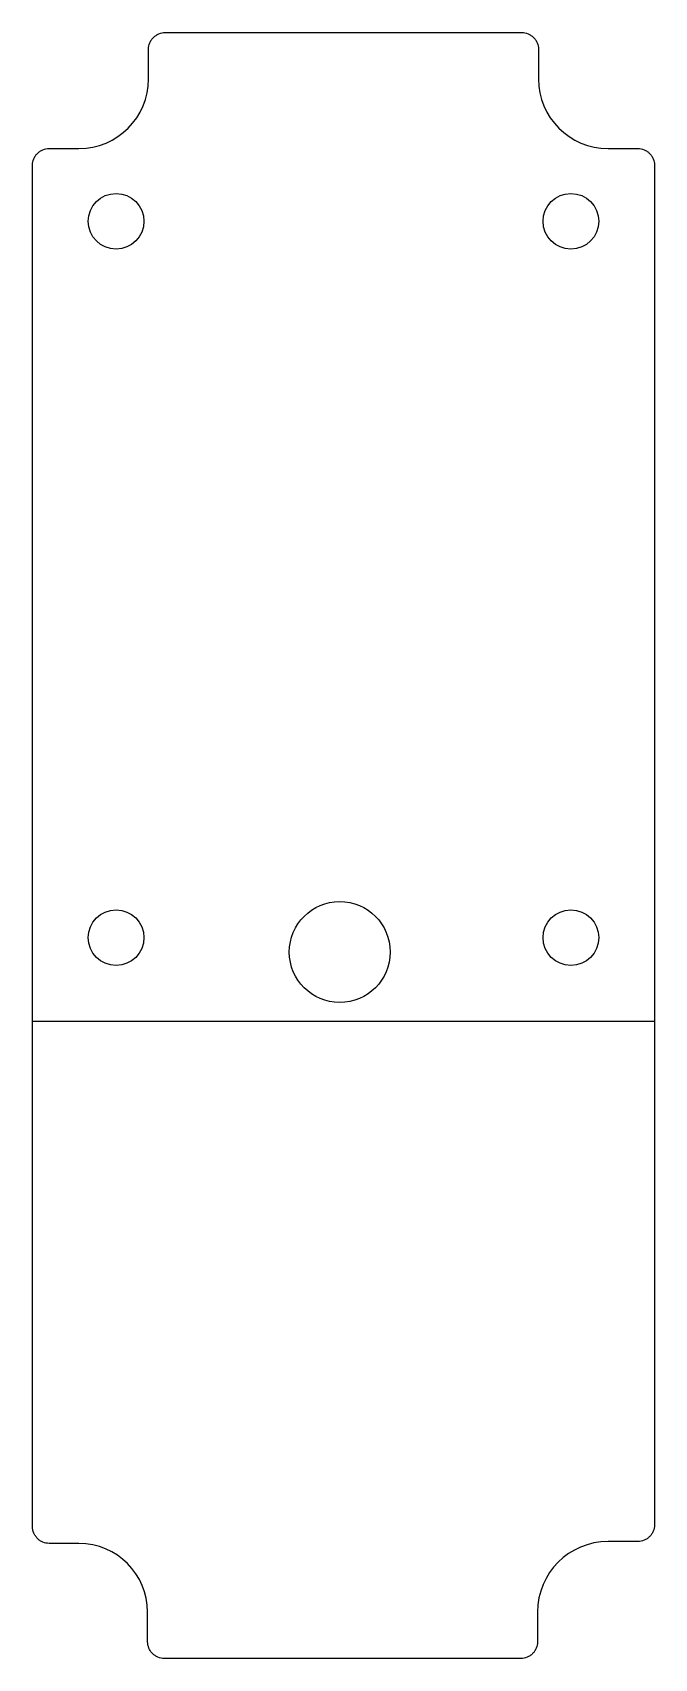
# Model space of a CAD drawing. Extents: x -16.7 to 16.7, y -43.8 to 43.8.
import ezdxf

# ---------------------------------------------------------------- set-up
doc = ezdxf.new("R2010")
doc.units = 0
doc.header["$MEASUREMENT"] = 0
doc.layers.add('MODELSKETCH_VISIBLE', color=7, linetype='CONTINUOUS')

msp = doc.modelspace()

# ---------------------------------------------------------------- linework, layer by layer
at = {"layer": 'MODELSKETCH_VISIBLE'}
for p, q in [((-9.598, 43.798), (9.598, 43.798)), ((-10.498, 41.3), (-10.498, 42.898)), ((10.498, 42.898), (10.498, 41.3)), ((-15.848, 37.548), (-14.25, 37.548)), ((14.25, 37.548), (15.848, 37.548)), ((-16.748, -9.465), (-16.748, 36.648)), ((16.748, 36.648), (16.748, -9.465)), ((-16.748, -36.698), (-16.748, -9.465)), ((-16.748, -9.465), (16.748, -9.465)), ((16.748, -9.465), (16.748, -36.598)), ((-14.25, -37.598), (-15.848, -37.598)), ((15.848, -37.498), (14.25, -37.498)), ((-10.548, -42.898), (-10.548, -41.3)), ((10.448, -41.3), (10.448, -42.898)), ((9.548, -43.798), (-9.648, -43.798))]:
    msp.add_line(p, q, dxfattribs=at)
for centre, radius in [((-12.248, 33.627), 1.5), ((12.248, 33.627), 1.5), ((-12.248, -4.965), 1.5), ((-0.2, -5.739), 2.718), ((12.248, -4.965), 1.5)]:
    msp.add_circle(centre, radius, dxfattribs=at)
for centre, radius, start, end in [((-14.25, 41.3), 3.752, 270, 0), ((14.25, 41.3), 3.752, 180, 270), ((-14.25, -41.3), 3.702, 0, 90), ((14.25, -41.3), 3.802, 90, 180)]:
    msp.add_arc(centre, radius, start, end, dxfattribs=at)
for points, knots in [([(-10.498, 42.898), (-10.498, 43.015), (-10.462, 43.193), (-10.35, 43.401), (-10.238, 43.538), (-10.101, 43.649), (-9.891, 43.761), (-9.715, 43.798), (-9.598, 43.798)], [0, 0, 0, 0, 0.25, 0.375, 0.5, 0.625, 0.75, 0.9999881, 0.9999881, 0.9999881, 0.9999881]), ([(9.598, 43.798), (9.715, 43.798), (9.893, 43.762), (10.101, 43.65), (10.238, 43.538), (10.349, 43.401), (10.461, 43.191), (10.498, 43.015), (10.498, 42.898)], [0.0000118, 0.0000118, 0.0000118, 0.0000118, 0.25, 0.375, 0.5, 0.625, 0.75, 1, 1, 1, 1]), ([(-16.748, 36.648), (-16.748, 36.765), (-16.712, 36.943), (-16.6, 37.151), (-16.488, 37.288), (-16.351, 37.399), (-16.141, 37.511), (-15.965, 37.548), (-15.848, 37.548)], [0, 0, 0, 0, 0.25, 0.375, 0.5, 0.625, 0.75, 1, 1, 1, 1]), ([(15.848, 37.548), (15.965, 37.548), (16.143, 37.512), (16.351, 37.4), (16.488, 37.288), (16.599, 37.151), (16.711, 36.941), (16.748, 36.765), (16.748, 36.648)], [0, 0, 0, 0, 0.25, 0.375, 0.5, 0.625, 0.75, 1, 1, 1, 1]), ([(-15.848, -37.598), (-15.965, -37.598), (-16.143, -37.562), (-16.351, -37.45), (-16.488, -37.338), (-16.599, -37.201), (-16.711, -36.991), (-16.748, -36.815), (-16.748, -36.698)], [0, 0, 0, 0, 0.25, 0.375, 0.5, 0.625, 0.75, 1, 1, 1, 1]), ([(16.748, -36.598), (16.748, -36.715), (16.712, -36.893), (16.6, -37.101), (16.488, -37.238), (16.351, -37.349), (16.141, -37.461), (15.965, -37.498), (15.848, -37.498)], [0, 0, 0, 0, 0.25, 0.375, 0.5, 0.625, 0.75, 1, 1, 1, 1]), ([(-9.648, -43.798), (-9.765, -43.798), (-9.943, -43.762), (-10.151, -43.65), (-10.288, -43.538), (-10.399, -43.401), (-10.511, -43.191), (-10.548, -43.015), (-10.548, -42.898)], [0, 0, 0, 0, 0.25, 0.375, 0.5, 0.625, 0.75, 1, 1, 1, 1]), ([(10.448, -42.898), (10.448, -43.015), (10.411, -43.191), (10.299, -43.401), (10.188, -43.538), (10.051, -43.65), (9.843, -43.762), (9.665, -43.798), (9.548, -43.798)], [0, 0, 0, 0, 0.25, 0.375, 0.5, 0.625, 0.75, 1, 1, 1, 1])]:
    msp.add_open_spline(points, degree=3, knots=knots, dxfattribs=at)

doc.saveas('drawing.dxf')
